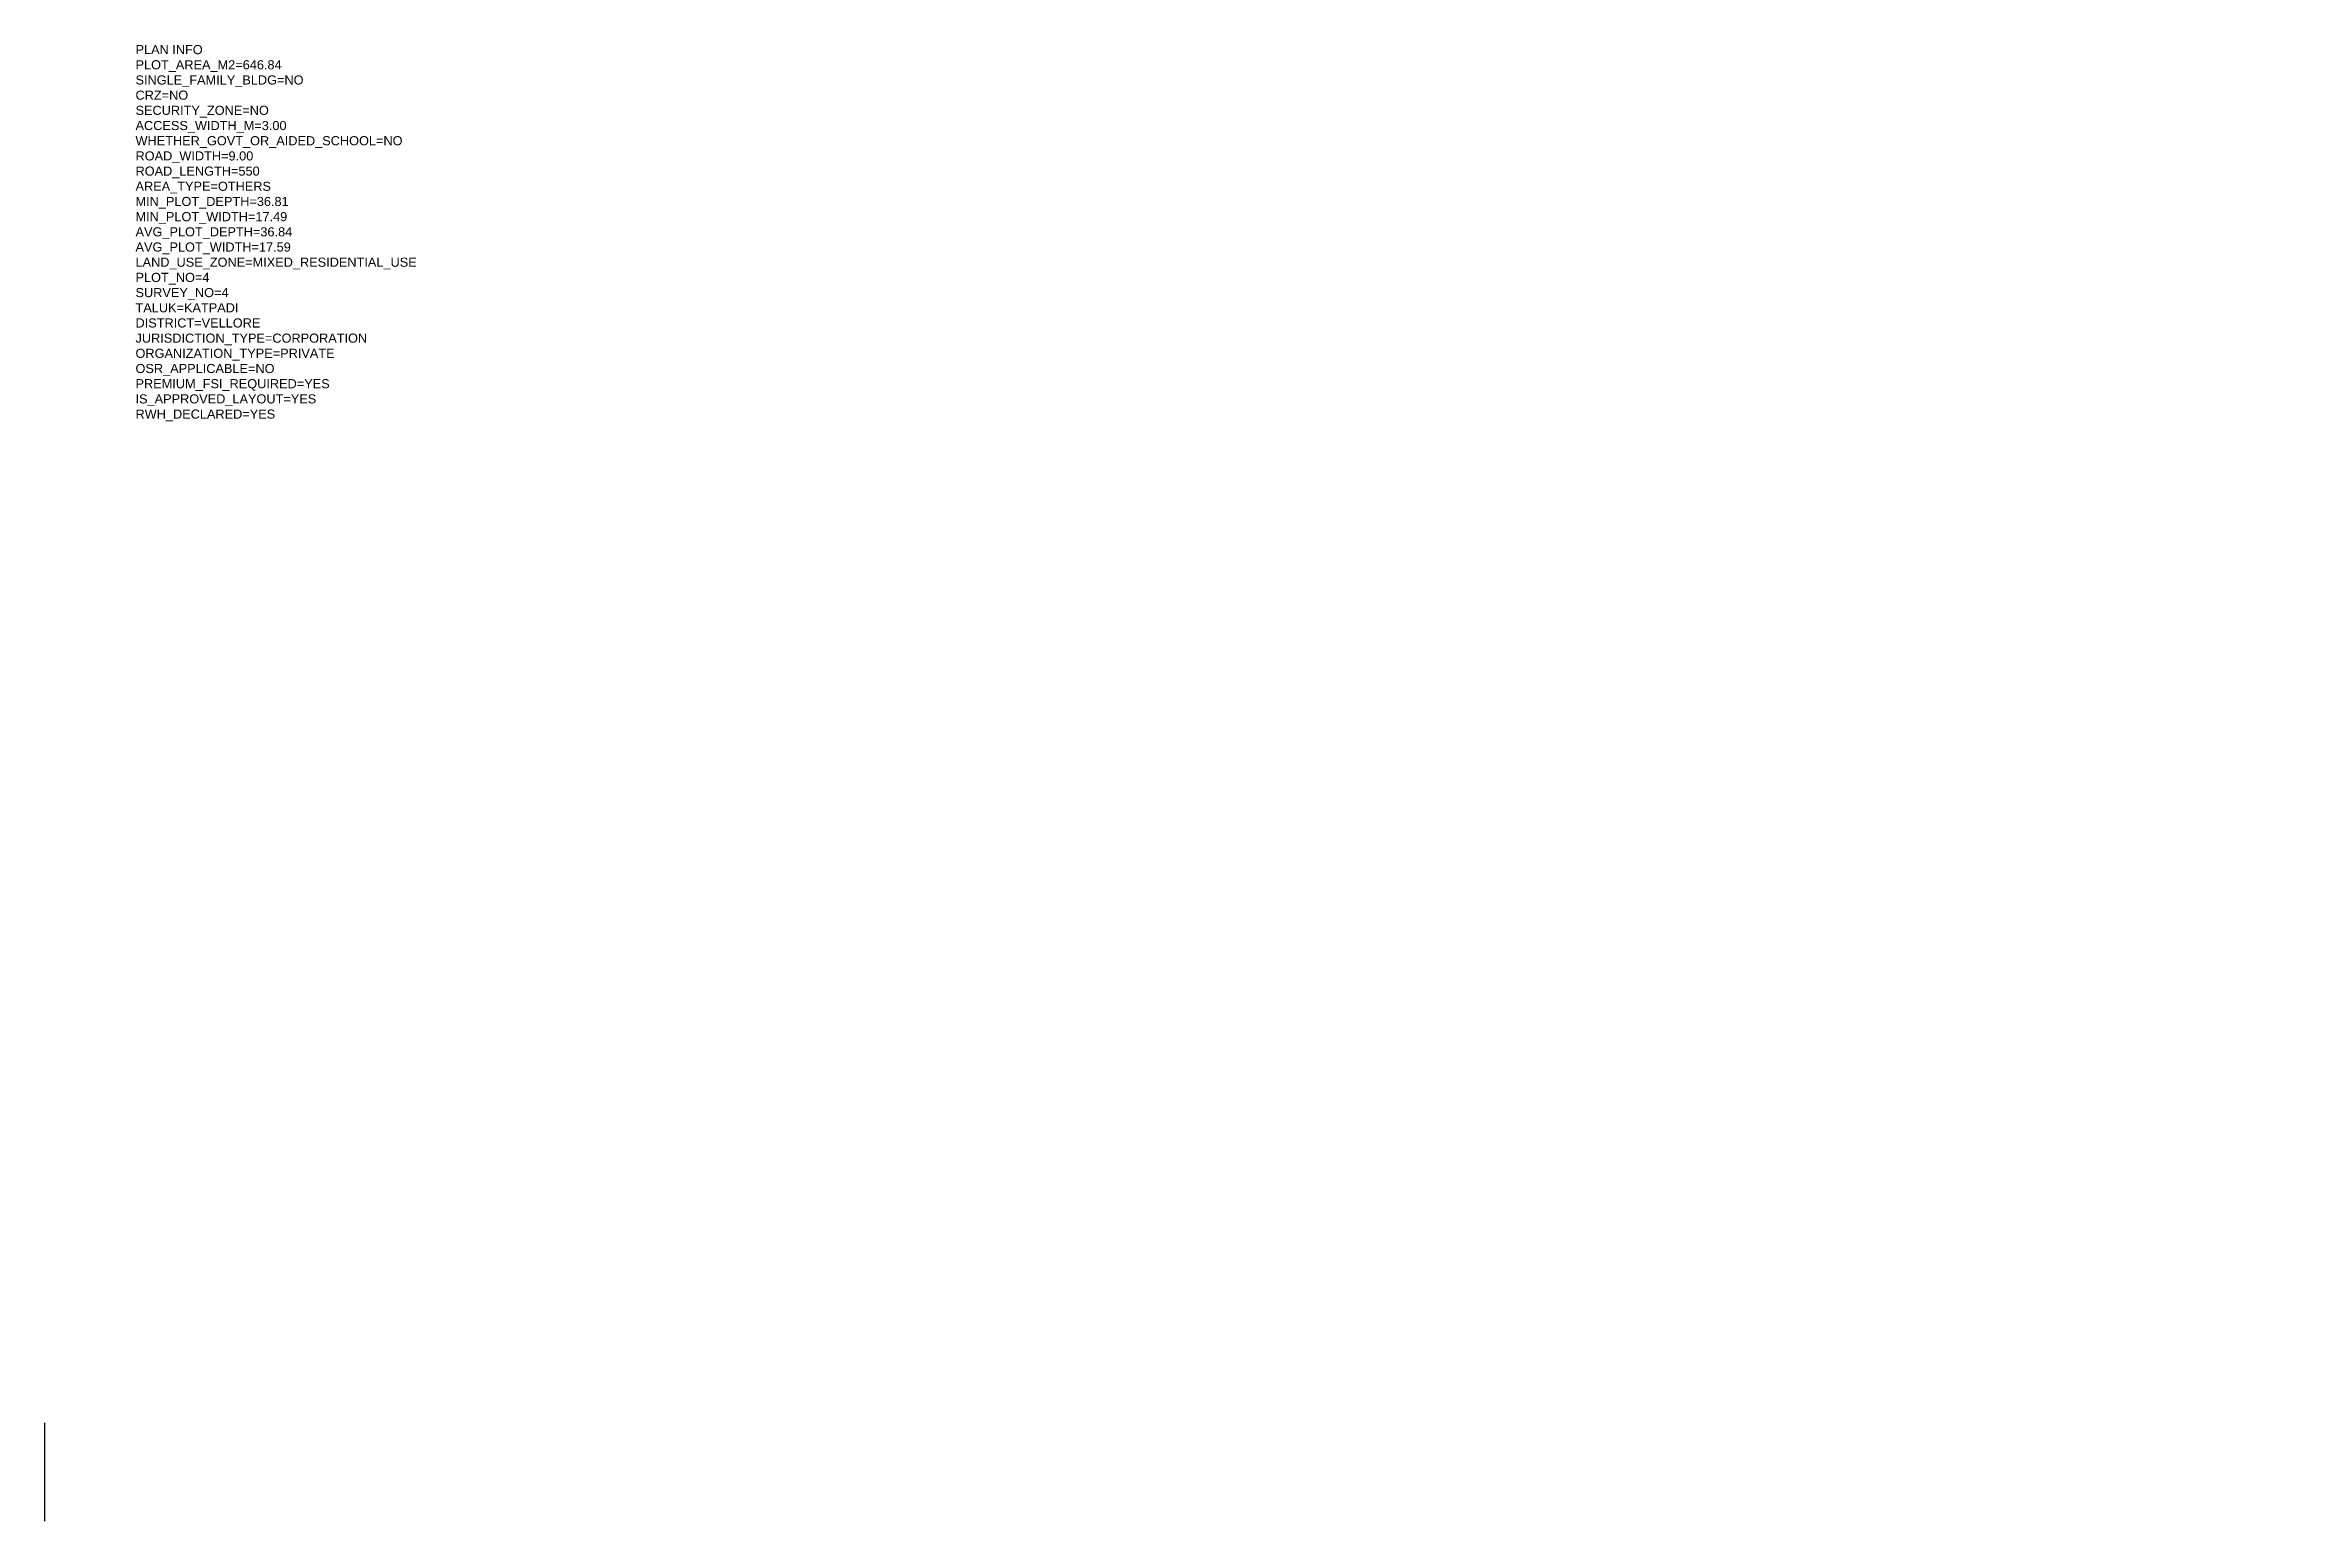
# Model space of a CAD drawing. Header units: metres. Extents: x 8742 to 14639, y -4028 to 1902.
# Drawn here: x 8834.3 to 8926.7, y 1841.5 to 1902.3 of the extents above; entities that cross this region are included whole.
import ezdxf

# ---------------------------------------------------------------- set-up
doc = ezdxf.new("R2010")
doc.units = ezdxf.units.M
doc.layers.add('PLAN_INFO', color=1, linetype='Continuous', plot=False)
doc.styles.get("Standard").update_dxf_attribs({"font": 'arial.ttf'})

msp = doc.modelspace()

# ---------------------------------------------------------------- linework, layer by layer
msp.add_line((8834.287, 1841.537), (8834.287, 1845.584))

# ---------------------------------------------------------------- texts
at = {"layer": 'PLAN_INFO', "insert": (8838.015, 1902.296), "char_height": 0.375, "width": 19.65007, "attachment_point": 1}
msp.add_mtext('PLAN INFO\\PPLOT_AREA_M2=646.84\\PSINGLE_FAMILY_BLDG=NO\\PCRZ=NO\\PSECURITY_ZONE=NO\\PACCESS_WIDTH_M=3.00\\PWHETHER_GOVT_OR_AIDED_SCHOOL=NO\\PROAD_WIDTH=9.00\\PROAD_LENGTH=550\\PAREA_TYPE=OTHERS\\PMIN_PLOT_DEPTH=36.81\\PMIN_PLOT_WIDTH=17.49\\PAVG_PLOT_DEPTH=36.84\\PAVG_PLOT_WIDTH=17.59\\PLAND_USE_ZONE=MIXED_RESIDENTIAL_USE\\PPLOT_NO=4\\PSURVEY_NO=4\\PTALUK=KATPADI\\PDISTRICT=VELLORE\\PJURISDICTION_TYPE=CORPORATION\\P{\\fSwis721 BT|b0|i0|c0|p34;ORGANIZATION_TYPE=PRIVATE}\\POSR_APPLICABLE=NO\\PPREMIUM_FSI_REQUIRED=YES\\PIS_APPROVED_LAYOUT=YES\\PRWH_DECLARED=YES', dxfattribs=at)

doc.saveas('drawing.dxf')
